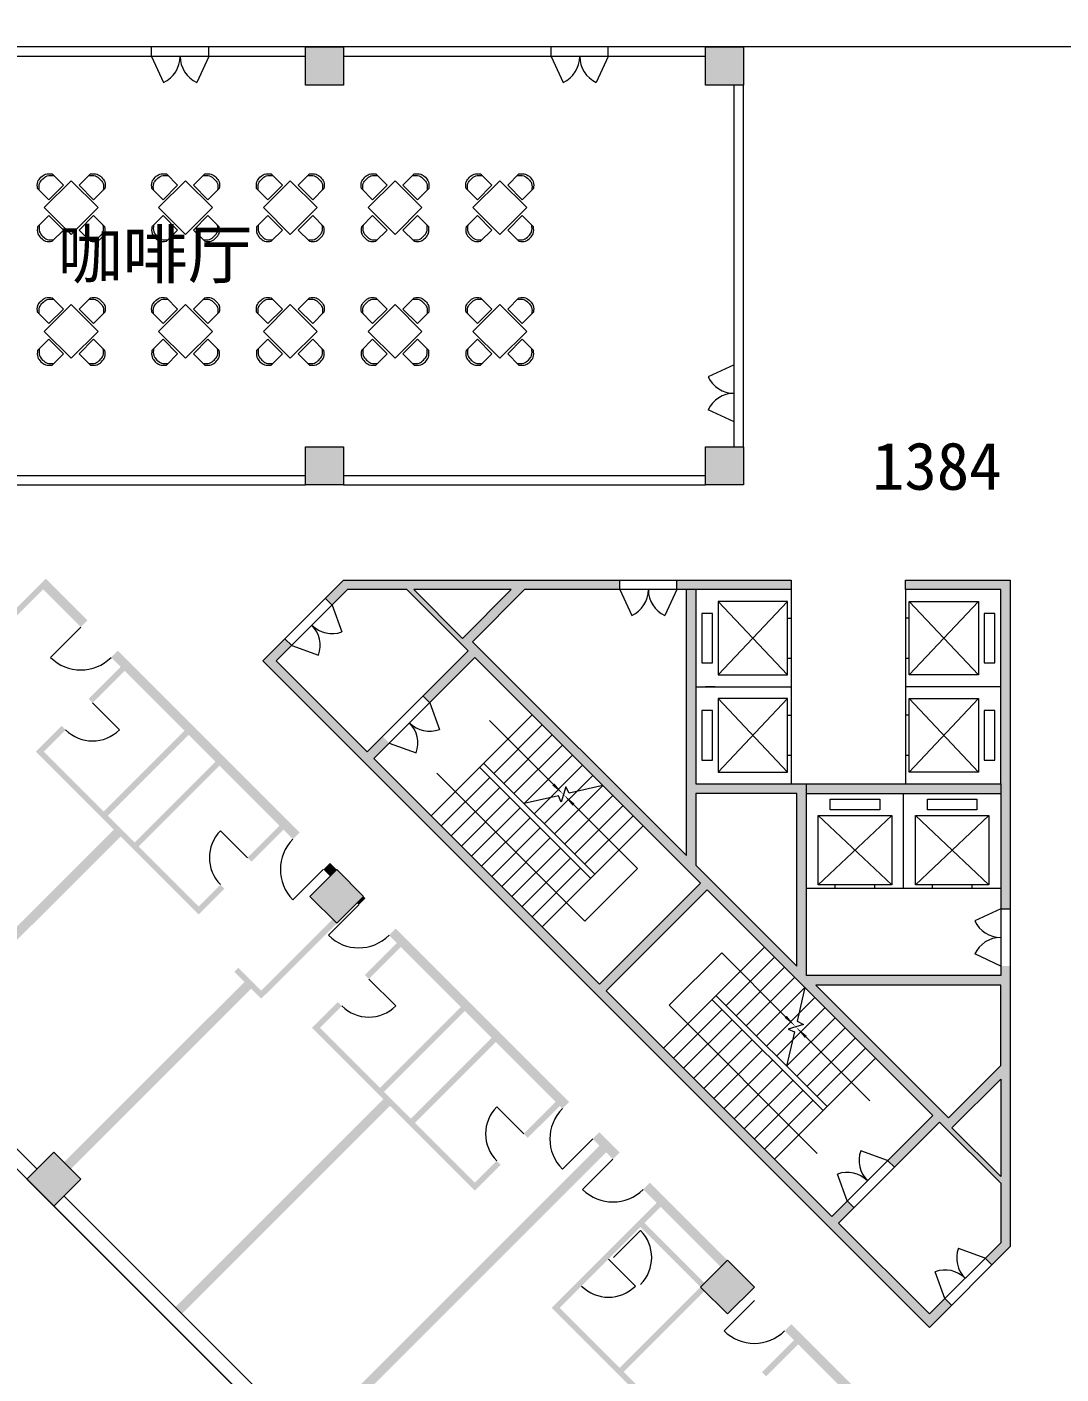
# Model space of a CAD drawing. Header units: metres. Extents: x -302 to 587, y -65 to 94.
# Drawn here: x 227.16 to 248.88, y -17.72 to 10.58 of the extents above; entities that cross this region are included whole.
import ezdxf

# ---------------------------------------------------------------- set-up
doc = ezdxf.new("R2010")
doc.units = ezdxf.units.M
doc.linetypes.add('ACAD_ISO03W100', pattern=[30, 12, -18])
doc.layers.get('0').update_dxf_attribs({"lineweight": 9})
for name, color, linetype, lineweight in [('fanghuo', 1, 'Continuous', 9), ('furniture', 3, 'Continuous', 5), ('glass', 5, 'Continuous', 5), ('hatch', 212, 'ACAD_ISO03W100', 5), ('ProfileEdges', 7, 'Continuous', 9), ('PUB_TEXT', 7, 'Continuous', 9), ('stair', 30, 'Continuous', 9), ('zhuwang', 2, 'Continuous', 13)]:
    doc.layers.add(name, color=color, linetype=linetype, lineweight=lineweight)
doc.styles.add('mystyle', font='', dxfattribs={"height": 1})
doc.styles.get('mystyle').set_extended_font_data('SimSun')
doc.dimstyles.new('myyyy', dxfattribs={"dimtxt": 1, "dimasz": 0.18, "dimexe": 0.18, "dimexo": 0.0625, "dimgap": 0.09, "dimtad": 0, "dimtoh": 1, "dimdec": 3, "dimrnd": 0.001, "dimzin": 0, "dimdsep": 46, "dimtxsty": 'Standard', "dimcen": 0.09, "dimadec": 0, "dimazin": 0, "dimtfac": 1, "dimtdec": 3, "dimtofl": 0, "dimtmove": 0, "dimatfit": 3, "dimfxl": 1, "dimtolj": 1, "dimtzin": 0, "dimarcsym": 0})

# ---------------------------------------------------------------- blocks, each defined once
blk = doc.blocks.new('*D90')
at = {"layer": 'Defpoints', "color": 0, "ltscale": 3, "transparency": 16777216}
for p in [(201.967, 68.96), (224.614, 68.96), (250.614, -32.64)]:
    blk.add_point(p, dxfattribs=at)
at = {"layer": 'PUB_TEXT', "color": 0, "lineweight": -2, "ltscale": 3, "transparency": 16777216}
for p, q in [((224.551, 68.96), (201.787, 68.96)), ((201.967, 68.78), (201.967, 20.666)), ((201.967, -32.46), (201.967, 15.653)), ((250.551, -32.64), (201.787, -32.64))]:
    blk.add_line(p, q, dxfattribs=at)
at = {"layer": 'PUB_TEXT', "color": 0, "ltscale": 3, "transparency": 16777216}
for points in [[(201.937, 68.78), (201.997, 68.78), (201.967, 68.96)], [(201.937, -32.46), (201.997, -32.46), (201.967, -32.64)]]:
    blk.add_solid(points, dxfattribs=at)
at = {"layer": 'PUB_TEXT', "color": 0, "ltscale": 3, "transparency": 16777216, "insert": (201.967, 18.16), "char_height": 1, "attachment_point": 5, "rotation": 90}
blk.add_mtext('\\A1;101.600', dxfattribs=at)
blk = doc.blocks.new('*D94')
at = {"layer": 'Defpoints', "color": 0, "ltscale": 3, "transparency": 16777216}
for p in [(216.214, -2.674), (284.214, -7.44), (284.214, -47.631)]:
    blk.add_point(p, dxfattribs=at)
at = {"layer": 'PUB_TEXT', "color": 0, "lineweight": -2, "ltscale": 3, "transparency": 16777216}
for p, q in [((216.214, -2.737), (216.214, -47.811)), ((284.214, -7.503), (284.214, -47.811)), ((216.394, -47.631), (247.874, -47.631)), ((284.034, -47.631), (252.554, -47.631))]:
    blk.add_line(p, q, dxfattribs=at)
at = {"layer": 'PUB_TEXT', "color": 0, "ltscale": 3, "transparency": 16777216}
for points in [[(216.394, -47.601), (216.394, -47.661), (216.214, -47.631)], [(284.034, -47.601), (284.034, -47.661), (284.214, -47.631)]]:
    blk.add_solid(points, dxfattribs=at)
at = {"layer": 'PUB_TEXT', "color": 0, "ltscale": 3, "transparency": 16777216, "insert": (250.214, -47.631), "char_height": 1, "attachment_point": 5}
blk.add_mtext('\\A1;68.000', dxfattribs=at)

msp = doc.modelspace()

# ---------------------------------------------------------------- hatches: boundary and pattern name
at = {"layer": 'hatch', "ltscale": 0.05}
h = msp.add_hatch(color=256, dxfattribs=at)
h.dxf.hatch_style = 1
h.paths.add_polyline_path([(233.8136, 10.1598), (233.0136, 10.1598), (233.0136, 9.3598), (233.8136, 9.3598)])
h = msp.add_hatch(color=256, dxfattribs=at)
h.dxf.hatch_style = 1
h.paths.add_polyline_path([(242.2136, 10.1598), (241.4136, 10.1598), (241.4136, 9.3598), (242.2136, 9.3598)])
h = msp.add_hatch(color=256, dxfattribs=at)
h.dxf.hatch_style = 1
h.paths.add_polyline_path([(233.8136, 1.7598), (233.0136, 1.7598), (233.0136, 0.9598), (233.8136, 0.9598)])
h = msp.add_hatch(color=256, dxfattribs=at)
h.dxf.hatch_style = 1
h.paths.add_polyline_path([(242.2136, 1.7598), (241.4136, 1.7598), (241.4136, 0.9598), (242.2136, 0.9598)])
h = msp.add_hatch(color=256, dxfattribs=at)
h.dxf.hatch_style = 1
h.paths.add_polyline_path([(228.2942, -2.0269), (228.4356, -1.8854), (227.5588, -1.0086), (225.6355, -2.932), (226.0173, -3.3138), (221.6474, -7.6837), (221.7888, -7.8251), (226.2436, -3.3704), (225.8052, -2.932), (227.5023, -1.2349)])
h = msp.add_hatch(color=256, dxfattribs=at)
h.dxf.hatch_style = 1
h.paths.add_polyline_path([(241.0136, -6.8267), (236.5212, -2.3342), (237.6152, -1.2402), (239.6136, -1.2402), (239.6136, -1.0402), (233.8129, -1.0402), (233.4301, -1.423), (233.5715, -1.5644), (233.8958, -1.2402), (235.1443, -1.2402), (236.4292, -2.5251), (235.4807, -3.4736), (235.6221, -3.6151), (236.5706, -2.6665), (241.3082, -7.4041), (239.1869, -9.5255), (234.4493, -4.7879), (234.7736, -4.4636), (234.6322, -4.3222), (234.3079, -4.6464), (232.3987, -2.7372), (232.723, -2.413), (232.5815, -2.2716), (232.1159, -2.7372), (246.1166, -16.738), (246.5823, -16.2723), (246.4408, -16.1308), (246.1166, -16.4551), (244.2074, -14.5459), (244.5316, -14.2217), (244.3902, -14.0802), (244.066, -14.4045), (239.3283, -9.6669), (241.4497, -7.5456), (246.1873, -12.2832), (245.2388, -13.2317), (245.3802, -13.3731), (246.3287, -12.4246), (247.6136, -13.7095), (247.6136, -14.9581), (247.2894, -15.2823), (247.4308, -15.4237), (247.8136, -15.0409), (247.8136, -9.1467), (247.6136, -9.1467), (247.6136, -9.3467), (243.5336, -9.3467), (243.5336, -5.3202), (241.2136, -5.3202), (241.2136, -1.2402), (241.0136, -1.2402)])
h.paths.add_polyline_path([(241.2136, -5.5202), (243.3336, -5.5202), (243.3336, -9.1467), (241.2136, -7.0267)], flags=16)
h.paths.add_polyline_path([(243.7336, -9.5467), (247.6136, -9.5467), (247.6136, -11.2386), (246.5196, -12.3327)], flags=16)
h.paths.add_polyline_path([(236.309, -2.2635), (235.2857, -1.2402), (237.3323, -1.2402)], flags=16)
h.paths.add_polyline_path([(247.6136, -11.5215), (247.6136, -13.5681), (246.5903, -12.5448)], flags=16)
h = msp.add_hatch(color=256, dxfattribs=at)
h.dxf.hatch_style = 1
h.paths.add_polyline_path([(240.8136, -1.0402), (240.8136, -1.2402), (241.4136, -1.2402), (243.2136, -1.2402), (243.2136, -1.0402)])
h = msp.add_hatch(color=256, dxfattribs=at)
h.dxf.hatch_style = 1
h.paths.add_polyline_path([(247.8136, -1.0402), (245.6136, -1.0402), (245.6136, -1.2402), (247.6136, -1.2402), (247.6136, -5.3202), (247.6136, -7.9467), (247.8136, -7.9467)])
h = msp.add_hatch(color=256, dxfattribs=at)
h.dxf.hatch_style = 1
h.paths.add_polyline_path([(232.749, -6.4816), (232.8904, -6.3402), (229.072, -2.5218), (228.9306, -2.6633)])
h = msp.add_hatch(color=256, dxfattribs=at)
h.dxf.hatch_style = 1
h.paths.add_polyline_path([(229.2135, -2.9461), (229.1286, -2.8612), (228.4569, -3.533), (228.5417, -3.6178)])
h = msp.add_hatch(color=256, dxfattribs=at)
h.dxf.hatch_style = 1
h.paths.add_polyline_path([(227.5164, -4.6432), (227.976, -4.1835), (227.8912, -4.0987), (227.3467, -4.6432), (230.7691, -8.0655), (231.3136, -7.5211), (231.2287, -7.4362), (230.7691, -7.8958)])
h = msp.add_hatch(color=256, dxfattribs=at)
h.dxf.hatch_style = 1
h.paths.add_polyline_path([(230.557, -4.2896), (230.4721, -4.2047), (228.7751, -5.9018), (228.8599, -5.9867)])
h = msp.add_hatch(color=256, dxfattribs=at)
h.dxf.hatch_style = 1
h.paths.add_polyline_path([(231.2075, -4.9401), (231.1227, -4.8553), (229.4256, -6.5523), (229.5104, -6.6372)])
h = msp.add_hatch(color=256, dxfattribs=at)
h.dxf.hatch_style = 1
h.paths.add_polyline_path([(247.6136, -5.5202), (247.6136, -5.3202), (243.5336, -5.3202), (243.5336, -5.5202)])
h = msp.add_hatch(color=256, dxfattribs=at)
h.dxf.hatch_style = 1
h.paths.add_polyline_path([(231.7944, -6.8705), (231.8793, -6.9554), (232.551, -6.2836), (232.4662, -6.1988)])
h = msp.add_hatch(color=256, dxfattribs=at)
h.dxf.hatch_style = 1
h.paths.add_polyline_path([(229.1286, -6.4251), (228.9872, -6.2836), (224.6173, -10.6536), (224.7587, -10.795)])
h = msp.add_hatch(color=256, dxfattribs=at)
h.dxf.hatch_style = 1
h.paths.add_polyline_path([(233.6682, -7.118), (233.5268, -6.9766), (233.3854, -7.118), (233.5268, -7.2594)])
h = msp.add_hatch(color=256, dxfattribs=at)
h.dxf.hatch_style = 1
h.paths.add_polyline_path([(233.6682, -7.118), (233.1026, -7.6837), (233.6682, -8.2494), (234.2339, -7.6837)])
h = msp.add_hatch(color=256, dxfattribs=at)
h.dxf.hatch_style = 1
h.paths.add_polyline_path([(234.2727, -7.7224), (234.2339, -7.6837), (234.0925, -7.8251), (234.1312, -7.8639)])
h = msp.add_hatch(color=256, dxfattribs=at)
h.dxf.hatch_style = 1
h.paths.add_polyline_path([(231.6035, -9.1828), (231.5186, -9.2676), (232.0843, -9.8333), (233.6682, -8.2494), (233.5834, -8.1645), (232.0843, -9.6636)])
h = msp.add_hatch(color=256, dxfattribs=at)
h.dxf.hatch_style = 1
h.paths.add_polyline_path([(234.9091, -8.3588), (234.7676, -8.5003), (238.4092, -12.1419), (238.5507, -12.0004)])
h = msp.add_hatch(color=256, dxfattribs=at)
h.dxf.hatch_style = 1
h.paths.add_polyline_path([(235.0151, -8.7478), (234.9303, -8.6629), (234.2585, -9.3347), (234.3434, -9.4195)])
h = msp.add_hatch(color=256, dxfattribs=at)
h.dxf.hatch_style = 1
h.paths.add_polyline_path([(231.8722, -9.6212), (231.7308, -9.4798), (227.9407, -13.2699), (228.0821, -13.4113)])
h = msp.add_hatch(color=256, dxfattribs=at)
h.dxf.hatch_style = 1
h.paths.add_polyline_path([(233.7777, -9.9852), (233.6928, -9.9003), (233.1484, -10.4448), (236.5708, -13.8672), (237.1152, -13.3227), (237.0304, -13.2379), (236.5708, -13.6975), (233.3181, -10.4448)])
h = msp.add_hatch(color=256, dxfattribs=at)
h.dxf.hatch_style = 1
h.paths.add_polyline_path([(236.3586, -10.0913), (236.2738, -10.0064), (234.5767, -11.7035), (234.6616, -11.7883)])
h = msp.add_hatch(color=256, dxfattribs=at)
h.dxf.hatch_style = 1
h.paths.add_polyline_path([(237.0092, -10.7418), (236.9243, -10.6569), (235.2273, -12.354), (235.3121, -12.4389)])
h = msp.add_hatch(color=256, dxfattribs=at)
h.dxf.hatch_style = 1
h.paths.add_polyline_path([(234.7888, -12.0853), (234.6474, -11.9439), (230.2775, -16.3138), (230.4189, -16.4552)])
h = msp.add_hatch(color=256, dxfattribs=at)
h.dxf.hatch_style = 1
h.paths.add_polyline_path([(238.3527, -12.0853), (238.2678, -12.0004), (237.5961, -12.6722), (237.6809, -12.757)])
h = msp.add_hatch(color=256, dxfattribs=at)
h.dxf.hatch_style = 1
h.paths.add_polyline_path([(239.1871, -12.6368), (239.0456, -12.7783), (239.4699, -13.2025), (239.6113, -13.0611)])
h = msp.add_hatch(color=256, dxfattribs=at)
h.dxf.hatch_style = 1
h.paths.add_polyline_path([(239.1871, -12.6368), (239.0456, -12.7783), (239.4699, -13.2025), (239.6113, -13.0611)])
h = msp.add_hatch(color=256, dxfattribs=at)
h.dxf.hatch_style = 1
h.paths.add_polyline_path([(239.3285, -13.0611), (239.1871, -12.9197), (233.0352, -19.0715), (233.1766, -19.2129)])
h = msp.add_hatch(color=256, dxfattribs=at)
h.dxf.hatch_style = 1
h.paths.add_polyline_path([(227.7285, -13.0577), (227.1629, -13.6234), (227.7285, -14.1891), (228.2942, -13.6234)])
h = msp.add_hatch(color=256, dxfattribs=at)
h.dxf.hatch_style = 1
h.paths.add_polyline_path([(227.7285, -13.0577), (227.1629, -13.6234), (227.7285, -14.1891), (228.2942, -13.6234)])
h = msp.add_hatch(color=256, dxfattribs=at)
h.dxf.hatch_style = 1
h.paths.add_polyline_path([(240.2477, -13.6975), (240.1063, -13.8389), (241.7326, -15.4653), (241.8741, -15.3238)])
h = msp.add_hatch(color=256, dxfattribs=at)
h.dxf.hatch_style = 1
h.paths.add_polyline_path([(240.474, -14.2066), (240.3891, -14.1218), (238.183, -16.3279), (240.0921, -18.2371), (240.177, -18.1523), (238.3527, -16.3279)])
h = msp.add_hatch(color=256, dxfattribs=at)
h.dxf.hatch_style = 1
h.paths.add_polyline_path([(240.1346, -14.546), (240.0497, -14.6309), (241.3084, -15.8895), (241.3932, -15.8047)])
h = msp.add_hatch(color=256, dxfattribs=at)
h.dxf.hatch_style = 1
h.paths.add_polyline_path([(241.8741, -15.3238), (241.3084, -15.8895), (241.8741, -16.4552), (242.4397, -15.8895)])
h = msp.add_hatch(color=256, dxfattribs=at)
h.dxf.hatch_style = 1
h.paths.add_polyline_path([(241.3932, -15.9744), (241.3084, -15.8895), (239.6113, -17.5866), (239.6962, -17.6714)])
h = msp.add_hatch(color=256, dxfattribs=at)
h.dxf.hatch_style = 1
h.paths.add_polyline_path([(243.2176, -16.6673), (243.0761, -16.8088), (246.8945, -20.6271), (247.0359, -20.4857)])
h = msp.add_hatch(color=256, dxfattribs=at)
h.dxf.hatch_style = 1
h.paths.add_polyline_path([(243.359, -17.0916), (243.2741, -17.0068), (242.6024, -17.6785), (242.6872, -17.7634)])

# ---------------------------------------------------------------- linework, layer by layer
at = {"ltscale": 0.05}
for p, q in [((233.0136, 10.1598), (216.2136, 10.1598)), ((233.0136, 9.9598), (225.4136, 9.9598)), ((229.7805, 9.9598), (229.7805, 10.1598)), ((230.9805, 9.9598), (230.9805, 10.1598)), ((241.4136, 10.1598), (233.8136, 10.1598)), ((241.4136, 9.9598), (233.8136, 9.9598)), ((238.1732, 9.9598), (238.1732, 10.1598)), ((239.3732, 9.9598), (239.3732, 10.1598)), ((242.0136, 1.7598), (242.0136, 9.3598)), ((242.2136, 1.7598), (242.2136, 9.3598)), ((225.4136, 1.1598), (233.0136, 1.1598)), ((233.8136, 1.1598), (241.4136, 1.1598)), ((225.4136, 0.9598), (233.0136, 0.9598)), ((233.8136, 0.9598), (241.4136, 0.9598)), ((239.2576, -5.3535), (238.5483, -5.5172)), ((238.3237, -5.5691), (237.603, -5.7354)), ((238.3808, -5.7071), (238.3237, -5.5691)), ((238.4798, -5.3818), (238.3808, -5.7071)), ((238.5483, -5.5172), (238.4798, -5.3818)), ((239.986, -7.1001), (238.8829, -8.2032)), ((241.7537, -8.8679), (240.6506, -9.9709)), ((243.5003, -9.5962), (243.3366, -10.3055)), ((243.472, -10.374), (243.1467, -10.473)), ((243.3366, -10.3055), (243.472, -10.374)), ((243.2848, -10.5301), (243.1184, -11.2508)), ((243.1467, -10.473), (243.2848, -10.5301))]:
    msp.add_line(p, q, dxfattribs=at)
msp.add_line((235.3687, -21.8292), (227.7285, -14.1891))
for points in [[(236.8747, -3.9888), (238.2182, -5.3323)], [(235.7716, -5.0919), (238.8829, -8.2032)], [(239.986, -7.1001), (238.6425, -5.7566)], [(241.7537, -8.8679), (243.0972, -10.2114)], [(243.7619, -13.0822), (240.6506, -9.9709)], [(244.865, -11.9791), (243.5215, -10.6356)]]:
    msp.add_lwpolyline(points, dxfattribs=at)
for points in [[(238.2182, -5.3323, 0.06, 0, 0), (238.4303, -5.5445, 0, 0, 0)], [(238.6425, -5.7566, 0.06, 0, 0), (238.4303, -5.5445, 0, 0, 0)], [(243.0972, -10.2114, 0.06, 0, 0), (243.3094, -10.4235, 0, 0, 0)], [(243.5215, -10.6356, 0.06, 0, 0), (243.3094, -10.4235, 0, 0, 0)]]:
    msp.add_lwpolyline(points, format="xyseb", dxfattribs=at)
at = {"layer": 'fanghuo', "ltscale": 3}
for points in [[(258.2136, 10.1598), (224.6136, 10.1598), (224.6136, 68.9598), (266.6136, 68.9598), (266.6136, 42.9598), (258.2136, 42.9598), (258.2136, 10.1598)], [(258.2136, 10.1598), (216.2136, 10.1598), (216.2136, -2.6742), (246.1796, -32.6402), (259.0136, -32.6402), (259.0136, -7.4402), (258.2136, -7.4402), (258.2136, 10.1598)]]:
    msp.add_lwpolyline(points, dxfattribs=at)
at = {"layer": 'furniture', "ltscale": 0.05}
for p, q in [((227.6906, 7.4915), (227.9275, 7.2546)), ((228.4967, 7.4915), (228.2598, 7.2546)), ((230.0906, 7.4915), (230.3275, 7.2546)), ((230.8967, 7.4915), (230.6598, 7.2546)), ((232.2906, 7.4915), (232.5275, 7.2546)), ((233.0967, 7.4915), (232.8598, 7.2546)), ((234.4906, 7.4915), (234.7275, 7.2546)), ((235.2967, 7.4915), (235.0598, 7.2546)), ((236.6906, 7.4915), (236.9275, 7.2546)), ((237.4967, 7.4915), (237.2598, 7.2546)), ((227.3866, 7.1874), (227.6235, 6.9505)), ((228.0937, 7.3501), (227.528, 6.7844)), ((227.9275, 7.2546), (227.6235, 6.9505)), ((228.6594, 6.7844), (228.0937, 7.3501)), ((228.5639, 6.9505), (228.2598, 7.2546)), ((228.8008, 7.1874), (228.5639, 6.9505)), ((229.7866, 7.1874), (230.0235, 6.9505)), ((230.4937, 7.3501), (229.928, 6.7844)), ((230.3275, 7.2546), (230.0235, 6.9505)), ((231.0594, 6.7844), (230.4937, 7.3501)), ((230.9639, 6.9505), (230.6598, 7.2546)), ((231.2008, 7.1874), (230.9639, 6.9505)), ((231.9866, 7.1874), (232.2235, 6.9505)), ((232.6937, 7.3501), (232.128, 6.7844)), ((232.5275, 7.2546), (232.2235, 6.9505)), ((233.2594, 6.7844), (232.6937, 7.3501)), ((233.1639, 6.9505), (232.8598, 7.2546)), ((233.4008, 7.1874), (233.1639, 6.9505)), ((234.1866, 7.1874), (234.4235, 6.9505)), ((234.8937, 7.3501), (234.328, 6.7844)), ((234.7275, 7.2546), (234.4235, 6.9505)), ((235.4594, 6.7844), (234.8937, 7.3501)), ((235.3639, 6.9505), (235.0598, 7.2546)), ((235.6008, 7.1874), (235.3639, 6.9505)), ((236.3866, 7.1874), (236.6235, 6.9505)), ((237.0937, 7.3501), (236.528, 6.7844)), ((236.9275, 7.2546), (236.6235, 6.9505)), ((237.6594, 6.7844), (237.0937, 7.3501)), ((237.5639, 6.9505), (237.2598, 7.2546)), ((237.8008, 7.1874), (237.5639, 6.9505)), ((227.3866, 6.3813), (227.6235, 6.6182)), ((227.528, 6.7844), (228.0937, 6.2187)), ((227.9275, 6.3141), (227.6235, 6.6182)), ((228.0937, 6.2187), (228.6594, 6.7844)), ((228.5639, 6.6182), (228.2598, 6.3141)), ((228.8008, 6.3813), (228.5639, 6.6182)), ((229.7866, 6.3813), (230.0235, 6.6182)), ((229.928, 6.7844), (230.4937, 6.2187)), ((230.3275, 6.3141), (230.0235, 6.6182)), ((230.4937, 6.2187), (231.0594, 6.7844)), ((230.9639, 6.6182), (230.6598, 6.3141)), ((231.2008, 6.3813), (230.9639, 6.6182)), ((231.9866, 6.3813), (232.2235, 6.6182)), ((232.128, 6.7844), (232.6937, 6.2187)), ((232.5275, 6.3141), (232.2235, 6.6182)), ((232.6937, 6.2187), (233.2594, 6.7844)), ((233.1639, 6.6182), (232.8598, 6.3141)), ((233.4008, 6.3813), (233.1639, 6.6182)), ((234.1866, 6.3813), (234.4235, 6.6182)), ((234.328, 6.7844), (234.8937, 6.2187)), ((234.7275, 6.3141), (234.4235, 6.6182)), ((234.8937, 6.2187), (235.4594, 6.7844)), ((235.3639, 6.6182), (235.0598, 6.3141)), ((235.6008, 6.3813), (235.3639, 6.6182)), ((236.3866, 6.3813), (236.6235, 6.6182)), ((236.528, 6.7844), (237.0937, 6.2187)), ((236.9275, 6.3141), (236.6235, 6.6182)), ((237.0937, 6.2187), (237.6594, 6.7844)), ((237.5639, 6.6182), (237.2598, 6.3141)), ((237.8008, 6.3813), (237.5639, 6.6182)), ((227.6906, 6.0773), (227.9275, 6.3141)), ((228.4967, 6.0773), (228.2598, 6.3141)), ((230.0906, 6.0773), (230.3275, 6.3141)), ((230.8967, 6.0773), (230.6598, 6.3141)), ((232.2906, 6.0773), (232.5275, 6.3141)), ((233.0967, 6.0773), (232.8598, 6.3141)), ((234.4906, 6.0773), (234.7275, 6.3141)), ((235.2967, 6.0773), (235.0598, 6.3141)), ((236.6906, 6.0773), (236.9275, 6.3141)), ((237.4967, 6.0773), (237.2598, 6.3141)), ((227.6906, 4.8915), (227.9275, 4.6546)), ((228.4967, 4.8915), (228.2598, 4.6546)), ((230.0906, 4.8915), (230.3275, 4.6546)), ((230.8967, 4.8915), (230.6598, 4.6546)), ((232.2906, 4.8915), (232.5275, 4.6546)), ((233.0967, 4.8915), (232.8598, 4.6546)), ((234.4906, 4.8915), (234.7275, 4.6546)), ((235.2967, 4.8915), (235.0598, 4.6546)), ((236.6906, 4.8915), (236.9275, 4.6546)), ((237.4967, 4.8915), (237.2598, 4.6546)), ((227.3866, 4.5874), (227.6235, 4.3505)), ((228.0937, 4.7501), (227.528, 4.1844)), ((227.9275, 4.6546), (227.6235, 4.3505)), ((228.6594, 4.1844), (228.0937, 4.7501)), ((228.5639, 4.3505), (228.2598, 4.6546)), ((228.8008, 4.5874), (228.5639, 4.3505)), ((229.7866, 4.5874), (230.0235, 4.3505)), ((230.4937, 4.7501), (229.928, 4.1844)), ((230.3275, 4.6546), (230.0235, 4.3505)), ((231.0594, 4.1844), (230.4937, 4.7501)), ((230.9639, 4.3505), (230.6598, 4.6546)), ((231.2008, 4.5874), (230.9639, 4.3505)), ((231.9866, 4.5874), (232.2235, 4.3505)), ((232.6937, 4.7501), (232.128, 4.1844)), ((232.5275, 4.6546), (232.2235, 4.3505)), ((233.2594, 4.1844), (232.6937, 4.7501)), ((233.1639, 4.3505), (232.8598, 4.6546)), ((233.4008, 4.5874), (233.1639, 4.3505)), ((234.1866, 4.5874), (234.4235, 4.3505)), ((234.8937, 4.7501), (234.328, 4.1844)), ((234.7275, 4.6546), (234.4235, 4.3505)), ((235.4594, 4.1844), (234.8937, 4.7501)), ((235.3639, 4.3505), (235.0598, 4.6546)), ((235.6008, 4.5874), (235.3639, 4.3505)), ((236.3866, 4.5874), (236.6235, 4.3505)), ((237.0937, 4.7501), (236.528, 4.1844)), ((236.9275, 4.6546), (236.6235, 4.3505)), ((237.6594, 4.1844), (237.0937, 4.7501)), ((237.5639, 4.3505), (237.2598, 4.6546)), ((237.8008, 4.5874), (237.5639, 4.3505)), ((227.3866, 3.7813), (227.6235, 4.0182)), ((227.528, 4.1844), (228.0937, 3.6187)), ((227.9275, 3.7141), (227.6235, 4.0182)), ((228.0937, 3.6187), (228.6594, 4.1844)), ((228.5639, 4.0182), (228.2598, 3.7141)), ((228.8008, 3.7813), (228.5639, 4.0182)), ((229.7866, 3.7813), (230.0235, 4.0182)), ((229.928, 4.1844), (230.4937, 3.6187)), ((230.3275, 3.7141), (230.0235, 4.0182)), ((230.4937, 3.6187), (231.0594, 4.1844)), ((230.9639, 4.0182), (230.6598, 3.7141)), ((231.2008, 3.7813), (230.9639, 4.0182)), ((231.9866, 3.7813), (232.2235, 4.0182)), ((232.128, 4.1844), (232.6937, 3.6187)), ((232.5275, 3.7141), (232.2235, 4.0182)), ((232.6937, 3.6187), (233.2594, 4.1844)), ((233.1639, 4.0182), (232.8598, 3.7141)), ((233.4008, 3.7813), (233.1639, 4.0182)), ((234.1866, 3.7813), (234.4235, 4.0182)), ((234.328, 4.1844), (234.8937, 3.6187)), ((234.7275, 3.7141), (234.4235, 4.0182)), ((234.8937, 3.6187), (235.4594, 4.1844)), ((235.3639, 4.0182), (235.0598, 3.7141)), ((235.6008, 3.7813), (235.3639, 4.0182)), ((236.3866, 3.7813), (236.6235, 4.0182)), ((236.528, 4.1844), (237.0937, 3.6187)), ((236.9275, 3.7141), (236.6235, 4.0182)), ((237.0937, 3.6187), (237.6594, 4.1844)), ((237.5639, 4.0182), (237.2598, 3.7141)), ((237.8008, 3.7813), (237.5639, 4.0182)), ((227.6906, 3.4773), (227.9275, 3.7141)), ((228.4967, 3.4773), (228.2598, 3.7141)), ((230.0906, 3.4773), (230.3275, 3.7141)), ((230.8967, 3.4773), (230.6598, 3.7141)), ((232.2906, 3.4773), (232.5275, 3.7141)), ((233.0967, 3.4773), (232.8598, 3.7141)), ((234.4906, 3.4773), (234.7275, 3.7141)), ((235.2967, 3.4773), (235.0598, 3.7141)), ((236.6906, 3.4773), (236.9275, 3.7141)), ((237.4967, 3.4773), (237.2598, 3.7141))]:
    msp.add_line(p, q, dxfattribs=at)
for points in [[(227.3866, 7.1874), (227.3901, 7.3253), (227.4573, 7.4208), (227.5527, 7.4879), (227.6906, 7.4915)], [(227.4219, 7.1521), (227.4255, 7.2899), (227.4926, 7.3854), (227.5881, 7.4526), (227.726, 7.4561)], [(228.4614, 7.4561), (228.5993, 7.4526), (228.6947, 7.3854), (228.7619, 7.2899), (228.7654, 7.1521)], [(228.4967, 7.4915), (228.6346, 7.4879), (228.7301, 7.4208), (228.7973, 7.3253), (228.8008, 7.1874)], [(229.7866, 7.1874), (229.7901, 7.3253), (229.8573, 7.4208), (229.9527, 7.4879), (230.0906, 7.4915)], [(229.8219, 7.1521), (229.8255, 7.2899), (229.8926, 7.3854), (229.9881, 7.4526), (230.126, 7.4561)], [(230.8614, 7.4561), (230.9993, 7.4526), (231.0947, 7.3854), (231.1619, 7.2899), (231.1654, 7.1521)], [(230.8967, 7.4915), (231.0346, 7.4879), (231.1301, 7.4208), (231.1973, 7.3253), (231.2008, 7.1874)], [(231.9866, 7.1874), (231.9901, 7.3253), (232.0573, 7.4208), (232.1527, 7.4879), (232.2906, 7.4915)], [(232.0219, 7.1521), (232.0255, 7.2899), (232.0926, 7.3854), (232.1881, 7.4526), (232.326, 7.4561)], [(233.0614, 7.4561), (233.1993, 7.4526), (233.2947, 7.3854), (233.3619, 7.2899), (233.3654, 7.1521)], [(233.0967, 7.4915), (233.2346, 7.4879), (233.3301, 7.4208), (233.3973, 7.3253), (233.4008, 7.1874)], [(234.1866, 7.1874), (234.1901, 7.3253), (234.2573, 7.4208), (234.3527, 7.4879), (234.4906, 7.4915)], [(234.2219, 7.1521), (234.2255, 7.2899), (234.2926, 7.3854), (234.3881, 7.4526), (234.526, 7.4561)], [(235.2614, 7.4561), (235.3993, 7.4526), (235.4947, 7.3854), (235.5619, 7.2899), (235.5654, 7.1521)], [(235.2967, 7.4915), (235.4346, 7.4879), (235.5301, 7.4208), (235.5973, 7.3253), (235.6008, 7.1874)], [(236.3866, 7.1874), (236.3901, 7.3253), (236.4573, 7.4208), (236.5527, 7.4879), (236.6906, 7.4915)], [(236.4219, 7.1521), (236.4255, 7.2899), (236.4926, 7.3854), (236.5881, 7.4526), (236.726, 7.4561)], [(237.4614, 7.4561), (237.5993, 7.4526), (237.6947, 7.3854), (237.7619, 7.2899), (237.7654, 7.1521)], [(237.4967, 7.4915), (237.6346, 7.4879), (237.7301, 7.4208), (237.7973, 7.3253), (237.8008, 7.1874)], [(227.3866, 6.3813), (227.3901, 6.2434), (227.4573, 6.148), (227.5527, 6.0808), (227.6906, 6.0773)], [(227.4219, 6.4167), (227.4255, 6.2788), (227.4926, 6.1833), (227.5881, 6.1162), (227.726, 6.1126)], [(228.4614, 6.1126), (228.5993, 6.1162), (228.6947, 6.1833), (228.7619, 6.2788), (228.7654, 6.4167)], [(228.4967, 6.0773), (228.6346, 6.0808), (228.7301, 6.148), (228.7973, 6.2434), (228.8008, 6.3813)], [(229.7866, 6.3813), (229.7901, 6.2434), (229.8573, 6.148), (229.9527, 6.0808), (230.0906, 6.0773)], [(229.8219, 6.4167), (229.8255, 6.2788), (229.8926, 6.1833), (229.9881, 6.1162), (230.126, 6.1126)], [(230.8614, 6.1126), (230.9993, 6.1162), (231.0947, 6.1833), (231.1619, 6.2788), (231.1654, 6.4167)], [(230.8967, 6.0773), (231.0346, 6.0808), (231.1301, 6.148), (231.1973, 6.2434), (231.2008, 6.3813)], [(231.9866, 6.3813), (231.9901, 6.2434), (232.0573, 6.148), (232.1527, 6.0808), (232.2906, 6.0773)], [(232.0219, 6.4167), (232.0255, 6.2788), (232.0926, 6.1833), (232.1881, 6.1162), (232.326, 6.1126)], [(233.0614, 6.1126), (233.1993, 6.1162), (233.2947, 6.1833), (233.3619, 6.2788), (233.3654, 6.4167)], [(233.0967, 6.0773), (233.2346, 6.0808), (233.3301, 6.148), (233.3973, 6.2434), (233.4008, 6.3813)], [(234.1866, 6.3813), (234.1901, 6.2434), (234.2573, 6.148), (234.3527, 6.0808), (234.4906, 6.0773)], [(234.2219, 6.4167), (234.2255, 6.2788), (234.2926, 6.1833), (234.3881, 6.1162), (234.526, 6.1126)], [(235.2614, 6.1126), (235.3993, 6.1162), (235.4947, 6.1833), (235.5619, 6.2788), (235.5654, 6.4167)], [(235.2967, 6.0773), (235.4346, 6.0808), (235.5301, 6.148), (235.5973, 6.2434), (235.6008, 6.3813)], [(236.3866, 6.3813), (236.3901, 6.2434), (236.4573, 6.148), (236.5527, 6.0808), (236.6906, 6.0773)], [(236.4219, 6.4167), (236.4255, 6.2788), (236.4926, 6.1833), (236.5881, 6.1162), (236.726, 6.1126)], [(237.4614, 6.1126), (237.5993, 6.1162), (237.6947, 6.1833), (237.7619, 6.2788), (237.7654, 6.4167)], [(237.4967, 6.0773), (237.6346, 6.0808), (237.7301, 6.148), (237.7973, 6.2434), (237.8008, 6.3813)], [(227.3866, 4.5874), (227.3901, 4.7253), (227.4573, 4.8208), (227.5527, 4.8879), (227.6906, 4.8915)], [(227.4219, 4.5521), (227.4255, 4.6899), (227.4926, 4.7854), (227.5881, 4.8526), (227.726, 4.8561)], [(228.4614, 4.8561), (228.5993, 4.8526), (228.6947, 4.7854), (228.7619, 4.6899), (228.7654, 4.5521)], [(228.4967, 4.8915), (228.6346, 4.8879), (228.7301, 4.8208), (228.7973, 4.7253), (228.8008, 4.5874)], [(229.7866, 4.5874), (229.7901, 4.7253), (229.8573, 4.8208), (229.9527, 4.8879), (230.0906, 4.8915)], [(229.8219, 4.5521), (229.8255, 4.6899), (229.8926, 4.7854), (229.9881, 4.8526), (230.126, 4.8561)], [(230.8614, 4.8561), (230.9993, 4.8526), (231.0947, 4.7854), (231.1619, 4.6899), (231.1654, 4.5521)], [(230.8967, 4.8915), (231.0346, 4.8879), (231.1301, 4.8208), (231.1973, 4.7253), (231.2008, 4.5874)], [(231.9866, 4.5874), (231.9901, 4.7253), (232.0573, 4.8208), (232.1527, 4.8879), (232.2906, 4.8915)], [(232.0219, 4.5521), (232.0255, 4.6899), (232.0926, 4.7854), (232.1881, 4.8526), (232.326, 4.8561)], [(233.0614, 4.8561), (233.1993, 4.8526), (233.2947, 4.7854), (233.3619, 4.6899), (233.3654, 4.5521)], [(233.0967, 4.8915), (233.2346, 4.8879), (233.3301, 4.8208), (233.3973, 4.7253), (233.4008, 4.5874)], [(234.1866, 4.5874), (234.1901, 4.7253), (234.2573, 4.8208), (234.3527, 4.8879), (234.4906, 4.8915)], [(234.2219, 4.5521), (234.2255, 4.6899), (234.2926, 4.7854), (234.3881, 4.8526), (234.526, 4.8561)], [(235.2614, 4.8561), (235.3993, 4.8526), (235.4947, 4.7854), (235.5619, 4.6899), (235.5654, 4.5521)], [(235.2967, 4.8915), (235.4346, 4.8879), (235.5301, 4.8208), (235.5973, 4.7253), (235.6008, 4.5874)], [(236.3866, 4.5874), (236.3901, 4.7253), (236.4573, 4.8208), (236.5527, 4.8879), (236.6906, 4.8915)], [(236.4219, 4.5521), (236.4255, 4.6899), (236.4926, 4.7854), (236.5881, 4.8526), (236.726, 4.8561)], [(237.4614, 4.8561), (237.5993, 4.8526), (237.6947, 4.7854), (237.7619, 4.6899), (237.7654, 4.5521)], [(237.4967, 4.8915), (237.6346, 4.8879), (237.7301, 4.8208), (237.7973, 4.7253), (237.8008, 4.5874)], [(227.3866, 3.7813), (227.3901, 3.6434), (227.4573, 3.548), (227.5527, 3.4808), (227.6906, 3.4773)], [(227.4219, 3.8167), (227.4255, 3.6788), (227.4926, 3.5833), (227.5881, 3.5162), (227.726, 3.5126)], [(228.4614, 3.5126), (228.5993, 3.5162), (228.6947, 3.5833), (228.7619, 3.6788), (228.7654, 3.8167)], [(228.4967, 3.4773), (228.6346, 3.4808), (228.7301, 3.548), (228.7973, 3.6434), (228.8008, 3.7813)], [(229.7866, 3.7813), (229.7901, 3.6434), (229.8573, 3.548), (229.9527, 3.4808), (230.0906, 3.4773)], [(229.8219, 3.8167), (229.8255, 3.6788), (229.8926, 3.5833), (229.9881, 3.5162), (230.126, 3.5126)], [(230.8614, 3.5126), (230.9993, 3.5162), (231.0947, 3.5833), (231.1619, 3.6788), (231.1654, 3.8167)], [(230.8967, 3.4773), (231.0346, 3.4808), (231.1301, 3.548), (231.1973, 3.6434), (231.2008, 3.7813)], [(231.9866, 3.7813), (231.9901, 3.6434), (232.0573, 3.548), (232.1527, 3.4808), (232.2906, 3.4773)], [(232.0219, 3.8167), (232.0255, 3.6788), (232.0926, 3.5833), (232.1881, 3.5162), (232.326, 3.5126)], [(233.0614, 3.5126), (233.1993, 3.5162), (233.2947, 3.5833), (233.3619, 3.6788), (233.3654, 3.8167)], [(233.0967, 3.4773), (233.2346, 3.4808), (233.3301, 3.548), (233.3973, 3.6434), (233.4008, 3.7813)], [(234.1866, 3.7813), (234.1901, 3.6434), (234.2573, 3.548), (234.3527, 3.4808), (234.4906, 3.4773)], [(234.2219, 3.8167), (234.2255, 3.6788), (234.2926, 3.5833), (234.3881, 3.5162), (234.526, 3.5126)], [(235.2614, 3.5126), (235.3993, 3.5162), (235.4947, 3.5833), (235.5619, 3.6788), (235.5654, 3.8167)], [(235.2967, 3.4773), (235.4346, 3.4808), (235.5301, 3.548), (235.5973, 3.6434), (235.6008, 3.7813)], [(236.3866, 3.7813), (236.3901, 3.6434), (236.4573, 3.548), (236.5527, 3.4808), (236.6906, 3.4773)], [(236.4219, 3.8167), (236.4255, 3.6788), (236.4926, 3.5833), (236.5881, 3.5162), (236.726, 3.5126)], [(237.4614, 3.5126), (237.5993, 3.5162), (237.6947, 3.5833), (237.7619, 3.6788), (237.7654, 3.8167)], [(237.4967, 3.4773), (237.6346, 3.4808), (237.7301, 3.548), (237.7973, 3.6434), (237.8008, 3.7813)]]:
    msp.add_spline(points, degree=3, dxfattribs=at)
at = {"layer": 'glass', "ltscale": 0.05}
for p, q in [((229.7805, 9.9598), (230.0335, 9.4158)), ((230.9805, 9.9598), (230.7275, 9.4158)), ((238.1732, 9.9598), (238.4262, 9.4158)), ((239.3732, 9.9598), (239.1202, 9.4158)), ((242.0136, 3.483), (241.4696, 3.2301)), ((242.0136, 2.283), (241.4696, 2.536)), ((239.6136, -1.2402), (239.8666, -1.7842)), ((240.8136, -1.2402), (240.5606, -1.7842)), ((233.5715, -1.5644), (233.7773, -2.128)), ((228.2942, -2.0269), (227.6578, -2.6633)), ((232.723, -2.413), (233.2866, -2.6188)), ((228.5417, -3.6178), (229.1074, -4.1835)), ((235.6221, -3.6151), (235.8279, -4.1787)), ((234.7736, -4.4636), (235.3372, -4.6694)), ((231.7944, -6.8705), (231.2287, -6.3049)), ((233.3854, -7.118), (232.749, -7.7544)), ((234.1312, -7.8639), (233.4948, -8.5003)), ((247.6136, -7.9467), (247.0696, -8.1997)), ((247.6136, -9.1467), (247.0696, -8.8937)), ((234.3434, -9.4195), (234.9091, -9.9852)), ((237.5961, -12.6722), (237.0304, -12.1065)), ((239.0456, -12.7783), (238.4092, -13.4147)), ((239.4699, -13.2025), (238.8335, -13.8389)), ((245.2388, -13.2317), (244.6752, -13.0259)), ((244.3902, -14.0802), (244.1844, -13.5166)), ((239.484, -15.2673), (240.0497, -14.7016)), ((247.2894, -15.2823), (246.7258, -15.0765)), ((239.378, -15.3026), (239.9437, -15.8683)), ((246.4408, -16.1308), (246.235, -15.5673)), ((242.4397, -16.1724), (241.8033, -16.8088))]:
    msp.add_line(p, q, dxfattribs=at)
for centre, radius, start, end in [((229.7805, 9.9598), 0.6, 294.93796, 0), ((230.9805, 9.9598), 0.6, 180, 245.06204), ((238.1732, 9.9598), 0.6, 294.93796, 0), ((239.3732, 9.9598), 0.6, 180, 245.06204), ((242.0136, 3.483), 0.6, 204.93796, 270), ((242.0136, 2.283), 0.6, 90, 155.06204), ((239.6136, -1.2402), 0.6, 294.93796, 360), ((240.8136, -1.2402), 0.6, 180, 245.06204), ((232.723, -2.413), 0.6, 339.93796, 45), ((233.5715, -1.5644), 0.6, 225, 290.06204), ((228.2942, -2.0269), 0.9, 225, 315), ((228.5417, -3.6178), 0.8, 225, 315), ((234.7736, -4.4636), 0.6, 339.93796, 45), ((235.6221, -3.6151), 0.6, 225, 290.06204), ((231.7944, -6.8705), 0.8, 135, 225), ((233.3854, -7.118), 0.9, 135, 225), ((247.6136, -7.9467), 0.6, 204.93796, 270), ((234.1312, -7.8639), 0.9, 225, 315), ((247.6136, -9.1467), 0.6, 90, 155.06204), ((234.3434, -9.4195), 0.8, 225, 315), ((237.5961, -12.6722), 0.8, 135, 225), ((239.0456, -12.7783), 0.9, 135, 225), ((245.2388, -13.2317), 0.6, 159.93796, 225), ((244.3902, -14.0802), 0.6, 45, 110.06204), ((239.4699, -13.2025), 0.9, 225, 315), ((239.484, -15.2673), 0.8, 315, 45), ((247.2894, -15.2823), 0.6, 159.93796, 225), ((246.4408, -16.1308), 0.6, 45, 110.06204), ((239.378, -15.3026), 0.8, 225, 315), ((242.4397, -16.1724), 0.9, 225, 315)]:
    msp.add_arc(centre, radius, start, end, dxfattribs=at)
at = {"layer": 'ProfileEdges', "ltscale": 0.05}
for p, q in [((219.7955, -5.8318), (227.375, -13.4113)), ((227.9407, -13.977), (235.5808, -21.6171))]:
    msp.add_line(p, q, dxfattribs=at)
at = {"layer": 'stair', "ltscale": 0.05}
for p, q in [((239.6136, -1.2402), (239.6136, -1.0402)), ((240.8136, -1.2402), (240.8136, -1.0402)), ((243.2136, -1.2402), (243.2136, -5.3202)), ((233.5715, -1.5644), (233.4301, -1.423)), ((232.723, -2.413), (232.5815, -2.2716)), ((241.6136, -3.2802), (241.4136, -3.2802)), ((235.6221, -3.6151), (235.4807, -3.4736)), ((243.5336, -5.5202), (247.6136, -5.5202)), ((247.6136, -7.9467), (247.8136, -7.9467)), ((245.2388, -13.2317), (245.3802, -13.3731)), ((244.3902, -14.0802), (244.5316, -14.2217)), ((247.2894, -15.2823), (247.4308, -15.4237)), ((246.4408, -16.1308), (246.5823, -16.2723))]:
    msp.add_line(p, q, dxfattribs=at)
at = {"layer": 'stair'}
for p, q in [((236.6696, -4.9717), (239.0031, -7.3052)), ((236.7545, -4.8868), (239.0879, -7.2203)), ((245.5736, -7.5202), (245.5736, -5.5202)), ((243.8821, -12.1842), (241.5487, -9.8507)), ((243.967, -12.0993), (241.6335, -9.7659))]:
    msp.add_line(p, q, dxfattribs=at)
for points in [[(247.8136, -1.0402), (247.8136, -15.0409), (246.1166, -16.738), (232.1159, -2.7372), (233.8129, -1.0402), (243.2136, -1.0402), (243.2136, -1.2402), (241.2136, -1.2402), (241.2136, -5.3202), (247.6136, -5.3202), (247.6136, -1.2402), (245.6136, -1.2402), (245.6136, -1.0402), (247.8136, -1.0402)], [(236.4292, -2.5251), (235.1443, -1.2402), (233.8958, -1.2402), (232.3987, -2.7372), (234.3079, -4.6464), (236.4292, -2.5251)], [(235.2857, -1.2402), (236.309, -2.2635), (237.3323, -1.2402), (235.2857, -1.2402)], [(241.4136, -1.2402), (237.6152, -1.2402), (236.5212, -2.3342), (241.0136, -6.8267), (241.0136, -1.2402)], [(245.6136, -1.2402), (245.6136, -5.3202)], [(241.6776, -1.4882), (241.6776, -3.0322), (243.1336, -3.0322), (243.1336, -1.4882), (241.6776, -1.4882), (243.1336, -3.0322)], [(243.1336, -1.4882), (241.6776, -3.0322)], [(247.1496, -1.4882), (247.1496, -3.0322), (245.6936, -3.0322), (245.6936, -1.4882), (247.1496, -1.4882), (245.6936, -3.0322)], [(245.6936, -1.4882), (247.1496, -3.0322)], [(241.3336, -1.7402), (241.3336, -2.7802), (241.5576, -2.7802), (241.5576, -1.7402), (241.3336, -1.7402)], [(243.1336, -1.8402), (243.2136, -1.8402)], [(245.6936, -1.8402), (245.6136, -1.8402)], [(247.2696, -1.7402), (247.2696, -2.7802), (247.4936, -2.7802), (247.4936, -1.7402), (247.2696, -1.7402)], [(241.3082, -7.4041), (236.5706, -2.6665), (234.4493, -4.7879), (239.1869, -9.5255), (241.3082, -7.4041)], [(243.1336, -2.6802), (243.2136, -2.6802)], [(245.6136, -2.6802), (245.6936, -2.6802)], [(241.2136, -3.2802), (243.2136, -3.2802)], [(247.6136, -3.2802), (245.6136, -3.2802)], [(241.6776, -3.5282), (241.6776, -5.0722), (243.1336, -5.0722), (243.1336, -3.5282), (241.6776, -3.5282), (243.1336, -5.0722)], [(243.1336, -3.5282), (241.6776, -5.0722)], [(247.1496, -3.5282), (247.1496, -5.0722), (245.6936, -5.0722), (245.6936, -3.5282), (247.1496, -3.5282), (245.6936, -5.0722)], [(245.6936, -3.5282), (247.1496, -5.0722)], [(235.6514, -5.9899), (237.7727, -3.8686)], [(241.3336, -3.7802), (241.3336, -4.8202), (241.5576, -4.8202), (241.5576, -3.7802), (241.3336, -3.7802)], [(243.1336, -3.8802), (243.2136, -3.8802)], [(245.6936, -3.8802), (245.6136, -3.8802)], [(247.2696, -3.7802), (247.2696, -4.8202), (247.4936, -4.8202), (247.4936, -3.7802), (247.2696, -3.7802)], [(236.9666, -5.099), (237.9848, -4.0807)], [(237.1787, -5.3111), (238.197, -4.2929)], [(237.3909, -5.5232), (238.4091, -4.505)], [(237.603, -5.7354), (238.6212, -4.7171)], [(243.1336, -4.7202), (243.2136, -4.7202)], [(245.6136, -4.7202), (245.6936, -4.7202)], [(237.8151, -5.9475), (238.8334, -4.9293)], [(235.8635, -6.2021), (236.8818, -5.1838)], [(238.0273, -6.1596), (239.0455, -5.1414)], [(238.2394, -6.3718), (239.2576, -5.3535)], [(247.6136, -5.3202), (247.6136, -9.3467), (243.5336, -9.3467), (243.5336, -5.3202)], [(236.0757, -6.4142), (237.0939, -5.396)], [(236.2878, -6.6263), (237.306, -5.6081)], [(238.4515, -6.5839), (239.4698, -5.5657)], [(241.2136, -5.5202), (241.2136, -7.0267), (243.3336, -9.1467), (243.3336, -5.5202), (241.2136, -5.5202)], [(245.0736, -5.6402), (245.0736, -5.8642), (244.0336, -5.8642), (244.0336, -5.6402), (245.0736, -5.6402)], [(247.1136, -5.6402), (247.1136, -5.8642), (246.0736, -5.8642), (246.0736, -5.6402), (247.1136, -5.6402)], [(236.4999, -6.8385), (237.5182, -5.8202)], [(238.6637, -6.796), (239.6819, -5.7778)], [(236.7121, -7.0506), (237.7303, -6.0324)], [(237.9848, -8.3234), (240.1062, -6.2021)], [(238.8758, -7.0082), (239.894, -5.9899)], [(245.3256, -5.9842), (245.3256, -7.4402), (243.7816, -7.4402), (243.7816, -5.9842), (245.3256, -5.9842), (243.7816, -7.4402)], [(243.7816, -5.9842), (245.3256, -7.4402)], [(247.3656, -5.9842), (247.3656, -7.4402), (245.8216, -7.4402), (245.8216, -5.9842), (247.3656, -5.9842), (245.8216, -7.4402)], [(245.8216, -5.9842), (247.3656, -7.4402)], [(236.9242, -7.2627), (237.9424, -6.2445)], [(237.1363, -7.4749), (238.1546, -6.4566)], [(237.3484, -7.687), (238.3667, -6.6688)], [(237.5606, -7.8991), (238.5788, -6.8809)], [(237.7727, -8.1113), (238.7909, -7.093)], [(241.4497, -7.5456), (246.1873, -12.2832), (244.066, -14.4045), (239.3283, -9.6669), (241.4497, -7.5456)], [(245.5736, -7.5202), (243.5336, -7.5202)], [(244.1336, -7.4402), (244.1336, -7.5202)], [(244.9736, -7.5202), (244.9736, -7.4402)], [(247.6136, -7.5202), (245.5736, -7.5202)], [(246.1736, -7.4402), (246.1736, -7.5202)], [(247.0136, -7.5202), (247.0136, -7.4402)], [(240.5304, -10.869), (242.6517, -8.7476)], [(241.8456, -9.978), (242.8639, -8.9598)], [(242.0578, -10.1901), (243.076, -9.1719)], [(242.2699, -10.4023), (243.2881, -9.384)], [(242.482, -10.6144), (243.5003, -9.5962)], [(246.5196, -12.3327), (247.6136, -11.2386), (247.6136, -9.5467), (243.7336, -9.5467), (246.5196, -12.3327)], [(242.6942, -10.8265), (243.7124, -9.8083)], [(240.7426, -11.0811), (241.7608, -10.0629)], [(242.9063, -11.0387), (243.9245, -10.0204)], [(240.9547, -11.2932), (241.9729, -10.275)], [(243.1184, -11.2508), (244.1367, -10.2326)], [(243.3306, -11.4629), (244.3488, -10.4447)], [(241.1668, -11.5054), (242.1851, -10.4871)], [(241.379, -11.7175), (242.3972, -10.6993)], [(243.5427, -11.6751), (244.5609, -10.6568)], [(241.5911, -11.9296), (242.6093, -10.9114)], [(243.7548, -11.8872), (244.7731, -10.869)], [(241.8032, -12.1418), (242.8215, -11.1235)], [(242.8639, -13.2024), (244.9852, -11.0811)], [(242.8639, -13.2024), (244.9852, -11.0811)], [(242.0154, -12.3539), (243.0336, -11.3357)], [(242.2275, -12.566), (243.2457, -11.5478)], [(246.5903, -12.5448), (247.6136, -11.5215), (247.6136, -13.5681), (246.5903, -12.5448)], [(242.4396, -12.7782), (243.4579, -11.7599)], [(242.6517, -12.9903), (243.67, -11.9721)], [(246.3287, -12.4246), (247.6136, -13.7095), (247.6136, -14.9581), (246.1166, -16.4551), (244.2074, -14.5459), (246.3287, -12.4246)]]:
    msp.add_lwpolyline(points, dxfattribs=at)
at = {"layer": 'zhuwang'}
for points in [[(233.0136, 10.1598), (233.8136, 10.1598), (233.8136, 9.3598), (233.0136, 9.3598)], [(241.4136, 10.1598), (242.2136, 10.1598), (242.2136, 9.3598), (241.4136, 9.3598)], [(233.0136, 1.7598), (233.8136, 1.7598), (233.8136, 0.9598), (233.0136, 0.9598)], [(241.4136, 1.7598), (242.2136, 1.7598), (242.2136, 0.9598), (241.4136, 0.9598)], [(233.1026, -7.6837), (233.6682, -7.118), (234.2339, -7.6837), (233.6682, -8.2494)], [(227.1629, -13.6234), (227.7285, -13.0577), (228.2942, -13.6234), (227.7285, -14.1891)], [(241.3084, -15.8895), (241.8741, -15.3238), (242.4397, -15.8895), (241.8741, -16.4552)]]:
    msp.add_lwpolyline(points, close=True, dxfattribs=at)

# ---------------------------------------------------------------- texts
at = {"layer": 'fanghuo', "ltscale": 3, "insert": (244.9114, 1.8576), "char_height": 1, "attachment_point": 1, "style": 'mystyle'}
msp.add_mtext_dynamic_manual_height_columns('1384', width=4.337908, gutter_width=5, heights=[0], dxfattribs=at)
at = {"layer": 'PUB_TEXT', "ltscale": 0.05, "insert": (227.809, 6.302), "char_height": 1, "attachment_point": 1, "style": 'mystyle'}
msp.add_mtext_dynamic_manual_height_columns('{\\fArial Unicode MS|b0|i0|c134|p0;咖啡厅}', width=12.836133, gutter_width=5, heights=[0], dxfattribs=at)

# ---------------------------------------------------------------- dimensions: what is measured, and where the dimension line sits
at = {"layer": 'PUB_TEXT', "ltscale": 3}
dim = msp.add_linear_dim(base=(201.9673, 68.9598), p1=(250.6136, -32.6402), p2=(224.6136, 68.9598), angle=270, dimstyle='myyyy', dxfattribs=at)
dim.commit()
dim.dimension.update_dxf_attribs({"geometry": '*D90', "text_midpoint": (201.9673, 18.1598)})
dim = msp.add_linear_dim(base=(284.2136, -47.6309), p1=(216.2136, -2.6742), p2=(284.2136, -7.4402), dimstyle='myyyy', dxfattribs=at)
dim.commit()
dim.dimension.update_dxf_attribs({"geometry": '*D94', "text_midpoint": (250.2136, -47.6309)})

doc.saveas('drawing.dxf')
